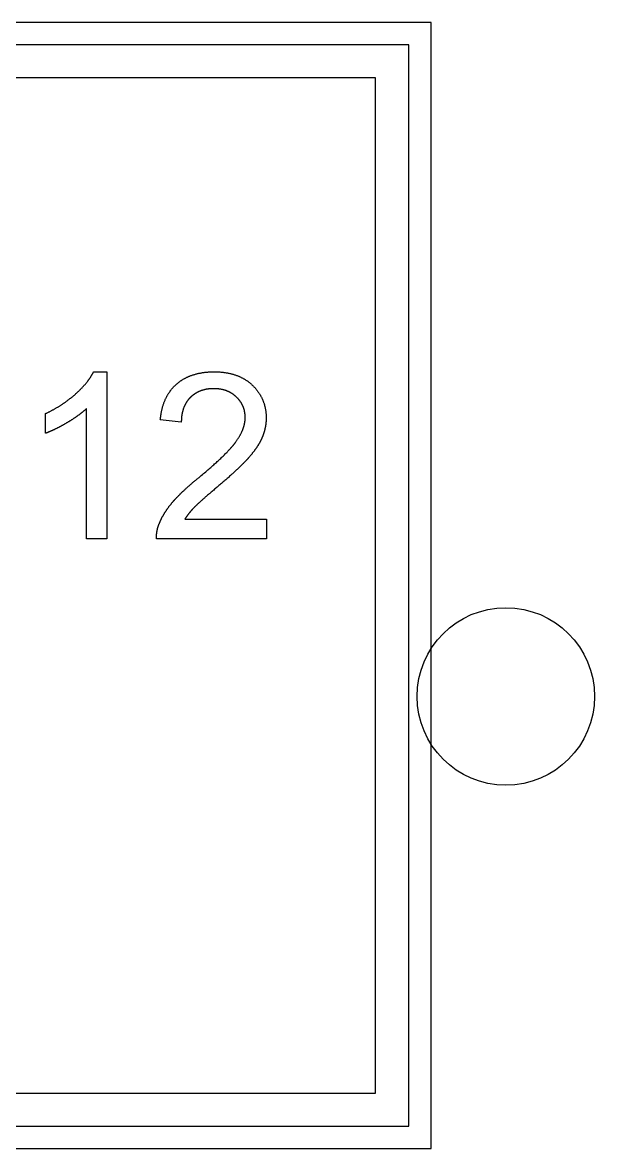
# Model space of a CAD drawing. Extents: x -140 to 139, y -60 to 60.
# Drawn here: x -22.22 to -11.9, y -42.15 to -21.85 of the extents above; entities that cross this region are included whole.
import ezdxf

# ---------------------------------------------------------------- set-up
doc = ezdxf.new("R2010")
doc.units = 0
doc.layers.add('CUT', color=1, linetype='Continuous')
doc.layers.add('ENGRAVE', color=5, linetype='Continuous')

msp = doc.modelspace()

# ---------------------------------------------------------------- linework, layer by layer
at = {"layer": 'CUT', "color": 1}
msp.add_circle((-13.5, -34), 1.6, dxfattribs=at)
at = {"layer": 'ENGRAVE', "color": 5}
for points in [[(-14.85, -21.85), (-35.15, -21.85), (-35.15, -42.15), (-14.85, -42.15), (-14.85, -21.85)], [(-15.25, -22.25), (-34.75, -22.25), (-34.75, -41.75), (-15.25, -41.75), (-15.25, -22.25)]]:
    msp.add_lwpolyline(points, close=True, dxfattribs=at)
for points in [[(-15.85, -22.85), (-34.15, -22.85)], [(-15.85, -41.15), (-15.85, -22.85)], [(-21.264, -28.548), (-21.256, -28.54), (-21.248, -28.533), (-21.239, -28.525), (-21.231, -28.517), (-21.223, -28.51), (-21.215, -28.502), (-21.207, -28.495), (-21.199, -28.487), (-21.191, -28.48), (-21.184, -28.472), (-21.176, -28.465), (-21.169, -28.457), (-21.161, -28.45), (-21.154, -28.442), (-21.147, -28.435), (-21.14, -28.427), (-21.133, -28.42), (-21.126, -28.412), (-21.119, -28.405), (-21.112, -28.397), (-21.106, -28.39), (-21.099, -28.382), (-21.093, -28.375), (-21.087, -28.368), (-21.08, -28.36), (-21.074, -28.353), (-21.068, -28.346), (-21.062, -28.338), (-21.056, -28.33), (-21.05, -28.323), (-21.044, -28.315), (-21.039, -28.309), (-21.035, -28.303), (-21.031, -28.298), (-21.027, -28.293), (-21.024, -28.288), (-21.02, -28.283), (-21.016, -28.278), (-21.013, -28.273), (-21.009, -28.268), (-21.006, -28.263), (-21.002, -28.258), (-20.999, -28.253), (-20.995, -28.247), (-20.992, -28.242), (-20.989, -28.237), (-20.985, -28.232), (-20.982, -28.227), (-20.979, -28.222), (-20.976, -28.217), (-20.973, -28.212), (-20.97, -28.207), (-20.967, -28.202), (-20.964, -28.197), (-20.961, -28.192), (-20.958, -28.187), (-20.955, -28.182), (-20.953, -28.177), (-20.95, -28.172), (-20.947, -28.167), (-20.945, -28.162), (-20.942, -28.157), (-20.939, -28.152), (-20.937, -28.147)], [(-20.937, -28.147), (-20.7, -28.147)], [(-20.7, -28.147), (-20.7, -31.159)], [(-19.441, -28.37), (-19.434, -28.364), (-19.427, -28.358), (-19.42, -28.352), (-19.412, -28.346), (-19.405, -28.34), (-19.398, -28.334), (-19.39, -28.329), (-19.383, -28.323), (-19.375, -28.318), (-19.368, -28.312), (-19.36, -28.307), (-19.352, -28.302), (-19.344, -28.297), (-19.337, -28.292), (-19.329, -28.287), (-19.321, -28.282), (-19.312, -28.277), (-19.304, -28.273), (-19.296, -28.268), (-19.288, -28.264), (-19.279, -28.259), (-19.271, -28.255), (-19.263, -28.251), (-19.254, -28.246), (-19.245, -28.242), (-19.236, -28.238), (-19.228, -28.234), (-19.219, -28.231), (-19.211, -28.227), (-19.202, -28.224), (-19.193, -28.22), (-19.183, -28.216), (-19.172, -28.212), (-19.161, -28.208), (-19.148, -28.204), (-19.136, -28.2), (-19.124, -28.196), (-19.112, -28.193), (-19.1, -28.189), (-19.087, -28.186), (-19.075, -28.183), (-19.062, -28.18), (-19.05, -28.177), (-19.037, -28.174), (-19.024, -28.171), (-19.011, -28.169), (-18.998, -28.166), (-18.985, -28.164), (-18.972, -28.162), (-18.958, -28.16), (-18.945, -28.158), (-18.931, -28.156), (-18.917, -28.155), (-18.904, -28.153), (-18.89, -28.152), (-18.876, -28.151), (-18.862, -28.15), (-18.847, -28.149), (-18.833, -28.148), (-18.818, -28.148), (-18.804, -28.147), (-18.789, -28.147), (-18.774, -28.147), (-18.76, -28.147)], [(-18.76, -28.147), (-18.745, -28.147), (-18.73, -28.147), (-18.715, -28.147), (-18.701, -28.148), (-18.686, -28.148), (-18.672, -28.149), (-18.658, -28.15), (-18.643, -28.151), (-18.629, -28.152), (-18.615, -28.154), (-18.602, -28.155), (-18.588, -28.157), (-18.574, -28.159), (-18.561, -28.161), (-18.547, -28.163), (-18.534, -28.165), (-18.521, -28.167), (-18.508, -28.17), (-18.495, -28.173), (-18.482, -28.175), (-18.469, -28.178), (-18.457, -28.181), (-18.444, -28.185), (-18.432, -28.188), (-18.42, -28.191), (-18.407, -28.195), (-18.395, -28.199), (-18.383, -28.203), (-18.371, -28.207), (-18.359, -28.212), (-18.347, -28.216), (-18.336, -28.22), (-18.326, -28.224), (-18.317, -28.228), (-18.308, -28.232), (-18.3, -28.236), (-18.291, -28.24), (-18.282, -28.244), (-18.273, -28.248), (-18.265, -28.253), (-18.256, -28.257), (-18.247, -28.262), (-18.239, -28.266), (-18.23, -28.271), (-18.222, -28.276), (-18.214, -28.281), (-18.205, -28.286), (-18.197, -28.291), (-18.189, -28.296), (-18.181, -28.302), (-18.173, -28.307), (-18.165, -28.313), (-18.157, -28.318), (-18.15, -28.324), (-18.142, -28.33), (-18.134, -28.336), (-18.127, -28.342), (-18.119, -28.348), (-18.112, -28.354), (-18.105, -28.36), (-18.097, -28.367), (-18.09, -28.373), (-18.083, -28.38), (-18.076, -28.386)], [(-19.734, -29.014), (-19.732, -29), (-19.731, -28.985), (-19.729, -28.971), (-19.727, -28.956), (-19.725, -28.942), (-19.723, -28.928), (-19.721, -28.914), (-19.719, -28.9), (-19.716, -28.886), (-19.714, -28.873), (-19.711, -28.859), (-19.708, -28.846), (-19.705, -28.833), (-19.702, -28.819), (-19.699, -28.806), (-19.695, -28.794), (-19.692, -28.781), (-19.688, -28.768), (-19.684, -28.756), (-19.68, -28.743), (-19.676, -28.731), (-19.672, -28.719), (-19.668, -28.707), (-19.663, -28.695), (-19.659, -28.683), (-19.654, -28.672), (-19.649, -28.66), (-19.644, -28.649), (-19.639, -28.637), (-19.634, -28.626), (-19.628, -28.615), (-19.623, -28.604), (-19.618, -28.595), (-19.614, -28.587), (-19.61, -28.579), (-19.605, -28.571), (-19.6, -28.563), (-19.596, -28.555), (-19.591, -28.546), (-19.586, -28.538), (-19.58, -28.53), (-19.575, -28.523), (-19.57, -28.515), (-19.565, -28.507), (-19.559, -28.5), (-19.554, -28.492), (-19.548, -28.485), (-19.543, -28.477), (-19.537, -28.47), (-19.531, -28.463), (-19.525, -28.456), (-19.519, -28.448), (-19.513, -28.441), (-19.507, -28.435), (-19.501, -28.428), (-19.494, -28.421), (-19.488, -28.414), (-19.482, -28.408), (-19.475, -28.401), (-19.468, -28.395), (-19.462, -28.388), (-19.455, -28.382), (-19.448, -28.376), (-19.441, -28.37)], [(-18.076, -28.386), (-18.068, -28.394), (-18.061, -28.401), (-18.053, -28.409), (-18.046, -28.416), (-18.039, -28.424), (-18.031, -28.432), (-18.024, -28.439), (-18.018, -28.447), (-18.011, -28.455), (-18.004, -28.463), (-17.998, -28.471), (-17.991, -28.479), (-17.985, -28.487), (-17.979, -28.495), (-17.973, -28.503), (-17.967, -28.512), (-17.961, -28.52), (-17.955, -28.528), (-17.95, -28.537), (-17.944, -28.545), (-17.939, -28.554), (-17.934, -28.562), (-17.929, -28.571), (-17.924, -28.58), (-17.919, -28.589), (-17.914, -28.597), (-17.91, -28.606), (-17.905, -28.615), (-17.901, -28.624), (-17.897, -28.633), (-17.892, -28.642), (-17.888, -28.651), (-17.885, -28.661), (-17.881, -28.67), (-17.877, -28.68), (-17.873, -28.689), (-17.87, -28.699), (-17.867, -28.708), (-17.863, -28.718), (-17.86, -28.728), (-17.857, -28.738), (-17.855, -28.748), (-17.852, -28.758), (-17.849, -28.768), (-17.847, -28.778), (-17.845, -28.788), (-17.842, -28.798), (-17.84, -28.808), (-17.838, -28.818), (-17.837, -28.829), (-17.835, -28.839), (-17.833, -28.85), (-17.832, -28.86), (-17.831, -28.871), (-17.829, -28.881), (-17.828, -28.892), (-17.827, -28.903), (-17.827, -28.914), (-17.826, -28.924), (-17.825, -28.935), (-17.825, -28.946), (-17.825, -28.957), (-17.825, -28.968), (-17.824, -28.98)], [(-21.805, -28.9), (-21.795, -28.895), (-21.784, -28.89), (-21.774, -28.885), (-21.764, -28.88), (-21.754, -28.876), (-21.745, -28.871), (-21.735, -28.866), (-21.725, -28.861), (-21.715, -28.856), (-21.705, -28.85), (-21.696, -28.845), (-21.686, -28.84), (-21.677, -28.835), (-21.667, -28.83), (-21.657, -28.825), (-21.648, -28.819), (-21.639, -28.814), (-21.629, -28.809), (-21.62, -28.803), (-21.611, -28.798), (-21.601, -28.793), (-21.592, -28.787), (-21.583, -28.782), (-21.574, -28.776), (-21.565, -28.77), (-21.556, -28.765), (-21.547, -28.759), (-21.538, -28.754), (-21.528, -28.748), (-21.519, -28.742), (-21.511, -28.736), (-21.502, -28.731), (-21.494, -28.725), (-21.486, -28.72), (-21.478, -28.715), (-21.47, -28.709), (-21.463, -28.704), (-21.455, -28.698), (-21.447, -28.693), (-21.439, -28.687), (-21.432, -28.682), (-21.424, -28.676), (-21.416, -28.671), (-21.409, -28.665), (-21.401, -28.66), (-21.394, -28.654), (-21.386, -28.648), (-21.379, -28.643), (-21.371, -28.637), (-21.364, -28.631), (-21.357, -28.625), (-21.349, -28.62), (-21.342, -28.614), (-21.335, -28.608), (-21.328, -28.602), (-21.32, -28.596), (-21.313, -28.59), (-21.306, -28.584), (-21.299, -28.578), (-21.292, -28.572), (-21.285, -28.566), (-21.278, -28.56), (-21.271, -28.554), (-21.264, -28.548)], [(-19.193, -28.611), (-19.198, -28.616), (-19.202, -28.62), (-19.206, -28.625), (-19.211, -28.629), (-19.215, -28.634), (-19.219, -28.639), (-19.223, -28.643), (-19.227, -28.648), (-19.231, -28.653), (-19.235, -28.658), (-19.238, -28.663), (-19.242, -28.668), (-19.246, -28.673), (-19.249, -28.678), (-19.253, -28.683), (-19.257, -28.688), (-19.26, -28.693), (-19.263, -28.699), (-19.267, -28.704), (-19.27, -28.709), (-19.273, -28.715), (-19.276, -28.72), (-19.279, -28.726), (-19.282, -28.731), (-19.285, -28.737), (-19.288, -28.743), (-19.291, -28.748), (-19.294, -28.754), (-19.296, -28.759), (-19.299, -28.765), (-19.301, -28.771), (-19.304, -28.777), (-19.307, -28.784), (-19.31, -28.792), (-19.313, -28.8), (-19.316, -28.808), (-19.319, -28.815), (-19.321, -28.823), (-19.324, -28.831), (-19.326, -28.839), (-19.328, -28.847), (-19.33, -28.855), (-19.333, -28.864), (-19.335, -28.872), (-19.337, -28.88), (-19.338, -28.889), (-19.34, -28.897), (-19.342, -28.906), (-19.343, -28.914), (-19.345, -28.923), (-19.346, -28.932), (-19.347, -28.941), (-19.349, -28.95), (-19.35, -28.959), (-19.351, -28.968), (-19.351, -28.977), (-19.352, -28.986), (-19.353, -28.996), (-19.354, -29.005), (-19.354, -29.015), (-19.354, -29.024), (-19.355, -29.034), (-19.355, -29.043), (-19.355, -29.053)], [(-18.768, -28.452), (-18.777, -28.452), (-18.786, -28.452), (-18.794, -28.452), (-18.803, -28.452), (-18.812, -28.453), (-18.821, -28.453), (-18.829, -28.454), (-18.838, -28.454), (-18.846, -28.455), (-18.855, -28.456), (-18.863, -28.457), (-18.871, -28.458), (-18.88, -28.459), (-18.888, -28.461), (-18.896, -28.462), (-18.904, -28.463), (-18.912, -28.465), (-18.92, -28.466), (-18.928, -28.468), (-18.935, -28.47), (-18.943, -28.472), (-18.951, -28.474), (-18.959, -28.476), (-18.966, -28.478), (-18.974, -28.48), (-18.981, -28.482), (-18.988, -28.485), (-18.996, -28.487), (-19.003, -28.49), (-19.011, -28.493), (-19.018, -28.496), (-19.024, -28.498), (-19.031, -28.501), (-19.037, -28.503), (-19.042, -28.506), (-19.048, -28.509), (-19.054, -28.511), (-19.059, -28.514), (-19.065, -28.517), (-19.071, -28.52), (-19.077, -28.523), (-19.082, -28.526), (-19.088, -28.53), (-19.093, -28.533), (-19.098, -28.536), (-19.104, -28.539), (-19.109, -28.543), (-19.115, -28.546), (-19.12, -28.55), (-19.125, -28.554), (-19.13, -28.557), (-19.135, -28.561), (-19.14, -28.565), (-19.145, -28.569), (-19.15, -28.573), (-19.155, -28.577), (-19.16, -28.581), (-19.165, -28.585), (-19.17, -28.589), (-19.175, -28.593), (-19.179, -28.598), (-19.184, -28.602), (-19.189, -28.607), (-19.193, -28.611)], [(-18.361, -28.603), (-18.365, -28.599), (-18.37, -28.594), (-18.374, -28.59), (-18.379, -28.586), (-18.384, -28.582), (-18.388, -28.578), (-18.393, -28.574), (-18.398, -28.57), (-18.403, -28.566), (-18.408, -28.562), (-18.412, -28.559), (-18.417, -28.555), (-18.422, -28.551), (-18.427, -28.548), (-18.433, -28.544), (-18.438, -28.541), (-18.443, -28.538), (-18.448, -28.534), (-18.453, -28.531), (-18.459, -28.528), (-18.464, -28.525), (-18.469, -28.522), (-18.475, -28.519), (-18.48, -28.516), (-18.486, -28.513), (-18.491, -28.51), (-18.497, -28.508), (-18.502, -28.505), (-18.508, -28.503), (-18.513, -28.5), (-18.519, -28.498), (-18.525, -28.495), (-18.532, -28.493), (-18.538, -28.49), (-18.545, -28.487), (-18.552, -28.485), (-18.559, -28.483), (-18.566, -28.48), (-18.574, -28.478), (-18.581, -28.476), (-18.588, -28.474), (-18.595, -28.472), (-18.602, -28.47), (-18.61, -28.469), (-18.617, -28.467), (-18.624, -28.465), (-18.632, -28.464), (-18.64, -28.462), (-18.647, -28.461), (-18.655, -28.46), (-18.663, -28.459), (-18.67, -28.458), (-18.678, -28.457), (-18.686, -28.456), (-18.694, -28.455), (-18.702, -28.454), (-18.71, -28.454), (-18.718, -28.453), (-18.726, -28.453), (-18.734, -28.452), (-18.743, -28.452), (-18.751, -28.452), (-18.759, -28.452), (-18.768, -28.452)], [(-18.203, -28.971), (-18.203, -28.965), (-18.203, -28.958), (-18.203, -28.951), (-18.204, -28.944), (-18.204, -28.937), (-18.204, -28.931), (-18.205, -28.924), (-18.205, -28.917), (-18.206, -28.911), (-18.207, -28.904), (-18.208, -28.898), (-18.209, -28.891), (-18.209, -28.885), (-18.211, -28.879), (-18.212, -28.872), (-18.213, -28.866), (-18.214, -28.859), (-18.216, -28.853), (-18.217, -28.847), (-18.218, -28.841), (-18.22, -28.835), (-18.222, -28.828), (-18.223, -28.822), (-18.225, -28.816), (-18.227, -28.81), (-18.229, -28.804), (-18.231, -28.798), (-18.233, -28.792), (-18.236, -28.786), (-18.238, -28.781), (-18.24, -28.775), (-18.243, -28.769), (-18.245, -28.763), (-18.248, -28.758), (-18.25, -28.752), (-18.253, -28.746), (-18.256, -28.741), (-18.259, -28.735), (-18.262, -28.73), (-18.265, -28.724), (-18.268, -28.719), (-18.271, -28.713), (-18.274, -28.708), (-18.278, -28.703), (-18.281, -28.697), (-18.285, -28.692), (-18.288, -28.687), (-18.292, -28.682), (-18.296, -28.677), (-18.299, -28.671), (-18.303, -28.666), (-18.307, -28.661), (-18.311, -28.656), (-18.315, -28.651), (-18.319, -28.646), (-18.324, -28.641), (-18.328, -28.636), (-18.332, -28.631), (-18.337, -28.627), (-18.342, -28.622), (-18.346, -28.617), (-18.351, -28.612), (-18.356, -28.608), (-18.361, -28.603)], [(-21.068, -28.812), (-21.071, -28.815), (-21.075, -28.818), (-21.079, -28.822), (-21.082, -28.825), (-21.086, -28.828), (-21.089, -28.832), (-21.093, -28.835), (-21.097, -28.839), (-21.101, -28.842), (-21.104, -28.845), (-21.108, -28.849), (-21.112, -28.852), (-21.116, -28.855), (-21.12, -28.859), (-21.124, -28.862), (-21.128, -28.865), (-21.132, -28.869), (-21.136, -28.872), (-21.14, -28.875), (-21.144, -28.879), (-21.148, -28.882), (-21.152, -28.885), (-21.156, -28.889), (-21.161, -28.892), (-21.165, -28.896), (-21.169, -28.899), (-21.173, -28.902), (-21.178, -28.906), (-21.182, -28.909), (-21.186, -28.912), (-21.19, -28.915), (-21.195, -28.919), (-21.201, -28.923), (-21.207, -28.928), (-21.213, -28.932), (-21.22, -28.937), (-21.226, -28.942), (-21.233, -28.947), (-21.239, -28.951), (-21.246, -28.956), (-21.252, -28.96), (-21.259, -28.965), (-21.265, -28.969), (-21.272, -28.974), (-21.279, -28.978), (-21.286, -28.983), (-21.293, -28.988), (-21.3, -28.992), (-21.307, -28.997), (-21.314, -29.001), (-21.321, -29.006), (-21.328, -29.011), (-21.335, -29.015), (-21.342, -29.02), (-21.35, -29.024), (-21.357, -29.029), (-21.364, -29.033), (-21.372, -29.038), (-21.379, -29.043), (-21.387, -29.047), (-21.395, -29.052), (-21.402, -29.056), (-21.41, -29.061), (-21.418, -29.065)], [(-21.068, -31.159), (-21.068, -28.812)], [(-21.805, -29.256), (-21.805, -28.9)], [(-19.355, -29.053), (-19.734, -29.014)], [(-18.375, -29.415), (-18.369, -29.407), (-18.363, -29.398), (-18.357, -29.39), (-18.351, -29.381), (-18.345, -29.373), (-18.339, -29.364), (-18.334, -29.356), (-18.328, -29.347), (-18.323, -29.339), (-18.318, -29.331), (-18.313, -29.322), (-18.308, -29.314), (-18.303, -29.305), (-18.298, -29.297), (-18.294, -29.289), (-18.289, -29.281), (-18.285, -29.272), (-18.281, -29.264), (-18.276, -29.256), (-18.272, -29.248), (-18.268, -29.239), (-18.265, -29.231), (-18.261, -29.223), (-18.257, -29.215), (-18.254, -29.207), (-18.251, -29.199), (-18.247, -29.191), (-18.244, -29.182), (-18.241, -29.174), (-18.238, -29.166), (-18.235, -29.158), (-18.233, -29.15), (-18.231, -29.144), (-18.229, -29.138), (-18.227, -29.133), (-18.226, -29.127), (-18.224, -29.122), (-18.223, -29.116), (-18.221, -29.11), (-18.22, -29.105), (-18.218, -29.099), (-18.217, -29.093), (-18.216, -29.088), (-18.215, -29.082), (-18.213, -29.076), (-18.212, -29.071), (-18.211, -29.065), (-18.21, -29.06), (-18.21, -29.054), (-18.209, -29.048), (-18.208, -29.043), (-18.207, -29.037), (-18.206, -29.032), (-18.206, -29.026), (-18.205, -29.021), (-18.205, -29.015), (-18.204, -29.01), (-18.204, -29.004), (-18.204, -28.999), (-18.203, -28.993), (-18.203, -28.988), (-18.203, -28.982), (-18.203, -28.977), (-18.203, -28.971)], [(-17.824, -28.98), (-17.824, -28.985), (-17.824, -28.991), (-17.825, -28.996), (-17.825, -29.001), (-17.825, -29.007), (-17.825, -29.012), (-17.825, -29.018), (-17.825, -29.023), (-17.826, -29.029), (-17.826, -29.034), (-17.826, -29.04), (-17.827, -29.045), (-17.827, -29.051), (-17.828, -29.056), (-17.828, -29.062), (-17.829, -29.067), (-17.829, -29.073), (-17.83, -29.078), (-17.831, -29.083), (-17.831, -29.089), (-17.832, -29.094), (-17.833, -29.1), (-17.833, -29.105), (-17.834, -29.111), (-17.835, -29.116), (-17.836, -29.121), (-17.837, -29.127), (-17.838, -29.132), (-17.839, -29.138), (-17.84, -29.143), (-17.841, -29.148), (-17.842, -29.154), (-17.843, -29.159), (-17.844, -29.165), (-17.846, -29.171), (-17.847, -29.176), (-17.848, -29.182), (-17.849, -29.188), (-17.851, -29.193), (-17.852, -29.199), (-17.854, -29.205), (-17.855, -29.21), (-17.857, -29.216), (-17.858, -29.222), (-17.86, -29.227), (-17.862, -29.233), (-17.863, -29.238), (-17.865, -29.244), (-17.867, -29.25), (-17.869, -29.255), (-17.871, -29.261), (-17.872, -29.267), (-17.874, -29.272), (-17.876, -29.278), (-17.878, -29.283), (-17.88, -29.289), (-17.882, -29.295), (-17.885, -29.3), (-17.887, -29.306), (-17.889, -29.311), (-17.891, -29.317), (-17.893, -29.322), (-17.896, -29.328), (-17.898, -29.334)], [(-21.418, -29.065), (-21.426, -29.07), (-21.433, -29.075), (-21.441, -29.079), (-21.449, -29.083), (-21.456, -29.088), (-21.464, -29.092), (-21.471, -29.096), (-21.479, -29.101), (-21.486, -29.105), (-21.494, -29.109), (-21.501, -29.113), (-21.509, -29.117), (-21.516, -29.121), (-21.523, -29.125), (-21.531, -29.129), (-21.538, -29.133), (-21.545, -29.137), (-21.553, -29.141), (-21.56, -29.145), (-21.567, -29.149), (-21.574, -29.152), (-21.581, -29.156), (-21.589, -29.16), (-21.596, -29.163), (-21.603, -29.167), (-21.61, -29.17), (-21.617, -29.174), (-21.624, -29.177), (-21.631, -29.181), (-21.638, -29.184), (-21.645, -29.188), (-21.651, -29.191), (-21.657, -29.193), (-21.662, -29.196), (-21.667, -29.198), (-21.671, -29.2), (-21.676, -29.202), (-21.681, -29.205), (-21.686, -29.207), (-21.691, -29.209), (-21.696, -29.211), (-21.701, -29.214), (-21.706, -29.216), (-21.711, -29.218), (-21.715, -29.22), (-21.72, -29.222), (-21.725, -29.224), (-21.73, -29.226), (-21.735, -29.228), (-21.739, -29.23), (-21.744, -29.232), (-21.749, -29.234), (-21.754, -29.236), (-21.758, -29.238), (-21.763, -29.24), (-21.768, -29.242), (-21.772, -29.244), (-21.777, -29.245), (-21.782, -29.247), (-21.786, -29.249), (-21.791, -29.251), (-21.795, -29.252), (-21.8, -29.254), (-21.805, -29.256)], [(-19.036, -30.05), (-19.015, -30.033), (-18.995, -30.016), (-18.974, -29.999), (-18.954, -29.982), (-18.935, -29.966), (-18.915, -29.949), (-18.896, -29.933), (-18.877, -29.917), (-18.859, -29.901), (-18.841, -29.886), (-18.823, -29.87), (-18.805, -29.855), (-18.788, -29.839), (-18.771, -29.824), (-18.754, -29.809), (-18.738, -29.794), (-18.722, -29.78), (-18.706, -29.765), (-18.69, -29.751), (-18.675, -29.737), (-18.66, -29.723), (-18.645, -29.709), (-18.631, -29.695), (-18.617, -29.682), (-18.603, -29.668), (-18.59, -29.655), (-18.576, -29.642), (-18.563, -29.629), (-18.549, -29.615), (-18.536, -29.601), (-18.524, -29.589), (-18.514, -29.579), (-18.507, -29.571), (-18.502, -29.565), (-18.497, -29.561), (-18.493, -29.556), (-18.489, -29.551), (-18.484, -29.546), (-18.479, -29.54), (-18.473, -29.535), (-18.468, -29.529), (-18.464, -29.524), (-18.459, -29.519), (-18.455, -29.514), (-18.45, -29.508), (-18.446, -29.503), (-18.441, -29.498), (-18.437, -29.493), (-18.432, -29.488), (-18.428, -29.483), (-18.424, -29.478), (-18.42, -29.473), (-18.416, -29.468), (-18.412, -29.463), (-18.408, -29.458), (-18.404, -29.453), (-18.4, -29.448), (-18.396, -29.443), (-18.392, -29.439), (-18.389, -29.434), (-18.385, -29.429), (-18.382, -29.425), (-18.378, -29.42), (-18.375, -29.415)], [(-17.898, -29.334), (-17.9, -29.338), (-17.902, -29.343), (-17.904, -29.347), (-17.906, -29.352), (-17.908, -29.357), (-17.91, -29.361), (-17.912, -29.366), (-17.915, -29.371), (-17.917, -29.375), (-17.919, -29.38), (-17.922, -29.385), (-17.924, -29.389), (-17.926, -29.394), (-17.929, -29.399), (-17.931, -29.403), (-17.934, -29.408), (-17.936, -29.413), (-17.939, -29.417), (-17.941, -29.422), (-17.944, -29.427), (-17.946, -29.431), (-17.949, -29.436), (-17.952, -29.441), (-17.955, -29.446), (-17.957, -29.451), (-17.96, -29.455), (-17.963, -29.46), (-17.966, -29.465), (-17.969, -29.469), (-17.971, -29.474), (-17.974, -29.479), (-17.978, -29.484), (-17.982, -29.49), (-17.986, -29.496), (-17.99, -29.503), (-17.995, -29.51), (-18, -29.517), (-18.004, -29.524), (-18.009, -29.53), (-18.013, -29.537), (-18.018, -29.543), (-18.023, -29.55), (-18.027, -29.557), (-18.032, -29.563), (-18.037, -29.57), (-18.042, -29.577), (-18.047, -29.584), (-18.053, -29.59), (-18.058, -29.597), (-18.063, -29.604), (-18.068, -29.611), (-18.074, -29.617), (-18.079, -29.624), (-18.085, -29.631), (-18.09, -29.638), (-18.096, -29.645), (-18.102, -29.652), (-18.108, -29.658), (-18.113, -29.665), (-18.119, -29.672), (-18.125, -29.679), (-18.131, -29.686), (-18.137, -29.693), (-18.144, -29.7)], [(-18.144, -29.7), (-18.147, -29.704), (-18.151, -29.708), (-18.154, -29.712), (-18.158, -29.716), (-18.162, -29.72), (-18.166, -29.724), (-18.169, -29.728), (-18.173, -29.733), (-18.177, -29.737), (-18.181, -29.741), (-18.185, -29.745), (-18.189, -29.75), (-18.193, -29.754), (-18.197, -29.758), (-18.202, -29.763), (-18.206, -29.767), (-18.21, -29.772), (-18.215, -29.776), (-18.219, -29.781), (-18.223, -29.785), (-18.228, -29.79), (-18.232, -29.795), (-18.237, -29.799), (-18.242, -29.804), (-18.247, -29.809), (-18.252, -29.814), (-18.256, -29.819), (-18.261, -29.823), (-18.265, -29.827), (-18.269, -29.831), (-18.274, -29.836), (-18.281, -29.843), (-18.289, -29.851), (-18.3, -29.861), (-18.311, -29.872), (-18.323, -29.884), (-18.335, -29.895), (-18.346, -29.906), (-18.358, -29.916), (-18.369, -29.927), (-18.381, -29.938), (-18.393, -29.949), (-18.405, -29.961), (-18.418, -29.972), (-18.431, -29.984), (-18.444, -29.995), (-18.457, -30.007), (-18.47, -30.019), (-18.484, -30.031), (-18.497, -30.044), (-18.511, -30.056), (-18.525, -30.068), (-18.54, -30.081), (-18.554, -30.094), (-18.569, -30.107), (-18.584, -30.119), (-18.599, -30.133), (-18.614, -30.146), (-18.63, -30.159), (-18.646, -30.173), (-18.662, -30.186), (-18.678, -30.2), (-18.694, -30.214), (-18.71, -30.228)], [(-19.519, -30.504), (-19.515, -30.499), (-19.51, -30.495), (-19.506, -30.49), (-19.502, -30.485), (-19.498, -30.48), (-19.494, -30.475), (-19.489, -30.47), (-19.485, -30.465), (-19.48, -30.46), (-19.476, -30.456), (-19.471, -30.451), (-19.467, -30.446), (-19.462, -30.441), (-19.458, -30.436), (-19.453, -30.431), (-19.448, -30.426), (-19.443, -30.42), (-19.438, -30.415), (-19.434, -30.41), (-19.429, -30.405), (-19.424, -30.4), (-19.419, -30.395), (-19.414, -30.39), (-19.409, -30.384), (-19.403, -30.379), (-19.398, -30.374), (-19.393, -30.369), (-19.388, -30.364), (-19.383, -30.359), (-19.378, -30.354), (-19.373, -30.349), (-19.366, -30.342), (-19.359, -30.335), (-19.35, -30.326), (-19.34, -30.317), (-19.331, -30.308), (-19.322, -30.299), (-19.312, -30.291), (-19.303, -30.282), (-19.294, -30.273), (-19.285, -30.265), (-19.275, -30.256), (-19.265, -30.247), (-19.255, -30.238), (-19.245, -30.229), (-19.235, -30.22), (-19.225, -30.211), (-19.215, -30.202), (-19.204, -30.193), (-19.194, -30.183), (-19.183, -30.174), (-19.173, -30.165), (-19.162, -30.156), (-19.151, -30.146), (-19.14, -30.137), (-19.129, -30.127), (-19.118, -30.118), (-19.106, -30.108), (-19.095, -30.099), (-19.083, -30.089), (-19.071, -30.079), (-19.06, -30.069), (-19.048, -30.06), (-19.036, -30.05)], [(-18.71, -30.228), (-18.726, -30.241), (-18.741, -30.254), (-18.756, -30.266), (-18.771, -30.279), (-18.786, -30.291), (-18.8, -30.303), (-18.814, -30.315), (-18.828, -30.327), (-18.841, -30.339), (-18.854, -30.35), (-18.867, -30.361), (-18.88, -30.372), (-18.892, -30.383), (-18.904, -30.393), (-18.916, -30.403), (-18.928, -30.413), (-18.939, -30.423), (-18.95, -30.433), (-18.961, -30.442), (-18.972, -30.452), (-18.982, -30.461), (-18.992, -30.47), (-19.002, -30.479), (-19.011, -30.487), (-19.02, -30.495), (-19.029, -30.503), (-19.037, -30.511), (-19.046, -30.519), (-19.055, -30.527), (-19.063, -30.535), (-19.071, -30.542), (-19.077, -30.548), (-19.081, -30.551), (-19.083, -30.554), (-19.084, -30.555), (-19.086, -30.556), (-19.088, -30.558), (-19.09, -30.56), (-19.092, -30.562), (-19.094, -30.564), (-19.096, -30.566), (-19.098, -30.568), (-19.1, -30.57), (-19.102, -30.572), (-19.104, -30.574), (-19.106, -30.576), (-19.108, -30.578), (-19.11, -30.58), (-19.112, -30.581), (-19.114, -30.583), (-19.115, -30.585), (-19.117, -30.587), (-19.119, -30.589), (-19.121, -30.59), (-19.122, -30.592), (-19.124, -30.594), (-19.125, -30.595), (-19.127, -30.597), (-19.129, -30.599), (-19.13, -30.6), (-19.132, -30.602), (-19.133, -30.603), (-19.135, -30.605), (-19.136, -30.606)], [(-19.76, -30.903), (-19.758, -30.897), (-19.756, -30.892), (-19.754, -30.886), (-19.751, -30.88), (-19.749, -30.874), (-19.747, -30.868), (-19.744, -30.863), (-19.742, -30.857), (-19.739, -30.851), (-19.737, -30.845), (-19.734, -30.84), (-19.732, -30.834), (-19.729, -30.828), (-19.726, -30.822), (-19.724, -30.817), (-19.721, -30.811), (-19.718, -30.805), (-19.715, -30.799), (-19.713, -30.794), (-19.71, -30.788), (-19.707, -30.782), (-19.704, -30.776), (-19.701, -30.771), (-19.698, -30.765), (-19.695, -30.759), (-19.692, -30.753), (-19.688, -30.748), (-19.685, -30.742), (-19.682, -30.737), (-19.679, -30.731), (-19.676, -30.725), (-19.672, -30.719), (-19.668, -30.713), (-19.664, -30.706), (-19.66, -30.699), (-19.656, -30.692), (-19.652, -30.685), (-19.647, -30.679), (-19.643, -30.672), (-19.639, -30.665), (-19.634, -30.658), (-19.63, -30.652), (-19.625, -30.645), (-19.621, -30.638), (-19.616, -30.631), (-19.612, -30.625), (-19.607, -30.618), (-19.602, -30.611), (-19.597, -30.605), (-19.592, -30.598), (-19.588, -30.591), (-19.583, -30.584), (-19.578, -30.578), (-19.572, -30.571), (-19.567, -30.564), (-19.562, -30.558), (-19.557, -30.551), (-19.552, -30.544), (-19.546, -30.537), (-19.541, -30.531), (-19.535, -30.524), (-19.53, -30.517), (-19.524, -30.511), (-19.519, -30.504)], [(-19.136, -30.606), (-19.139, -30.61), (-19.142, -30.613), (-19.145, -30.616), (-19.149, -30.62), (-19.152, -30.623), (-19.155, -30.626), (-19.158, -30.629), (-19.161, -30.633), (-19.164, -30.636), (-19.167, -30.639), (-19.17, -30.643), (-19.173, -30.646), (-19.176, -30.649), (-19.178, -30.653), (-19.181, -30.656), (-19.184, -30.659), (-19.187, -30.663), (-19.19, -30.666), (-19.193, -30.669), (-19.196, -30.673), (-19.198, -30.676), (-19.201, -30.679), (-19.204, -30.682), (-19.207, -30.686), (-19.209, -30.689), (-19.212, -30.692), (-19.215, -30.696), (-19.217, -30.699), (-19.22, -30.702), (-19.223, -30.706), (-19.225, -30.709), (-19.228, -30.712), (-19.23, -30.715), (-19.232, -30.718), (-19.234, -30.721), (-19.236, -30.724), (-19.239, -30.727), (-19.241, -30.73), (-19.243, -30.733), (-19.245, -30.735), (-19.247, -30.738), (-19.249, -30.741), (-19.251, -30.744), (-19.253, -30.747), (-19.255, -30.75), (-19.257, -30.753), (-19.259, -30.756), (-19.261, -30.759), (-19.263, -30.761), (-19.265, -30.764), (-19.267, -30.767), (-19.269, -30.77), (-19.271, -30.773), (-19.273, -30.776), (-19.275, -30.779), (-19.277, -30.782), (-19.279, -30.785), (-19.281, -30.787), (-19.283, -30.79), (-19.284, -30.793), (-19.286, -30.796), (-19.288, -30.799), (-19.29, -30.802), (-19.292, -30.805)], [(-19.292, -30.805), (-17.82, -30.805)], [(-17.82, -30.805), (-17.82, -31.159)], [(-19.803, -31.159), (-19.803, -31.155), (-19.803, -31.151), (-19.803, -31.146), (-19.804, -31.142), (-19.804, -31.138), (-19.804, -31.134), (-19.803, -31.13), (-19.803, -31.126), (-19.803, -31.122), (-19.803, -31.117), (-19.803, -31.113), (-19.803, -31.109), (-19.803, -31.105), (-19.803, -31.101), (-19.802, -31.097), (-19.802, -31.093), (-19.802, -31.089), (-19.801, -31.084), (-19.801, -31.08), (-19.801, -31.076), (-19.8, -31.072), (-19.8, -31.068), (-19.799, -31.064), (-19.799, -31.06), (-19.799, -31.056), (-19.798, -31.052), (-19.797, -31.048), (-19.797, -31.044), (-19.796, -31.04), (-19.796, -31.036), (-19.795, -31.032), (-19.794, -31.028), (-19.794, -31.024), (-19.793, -31.02), (-19.792, -31.016), (-19.791, -31.012), (-19.791, -31.008), (-19.79, -31.004), (-19.789, -31), (-19.788, -30.996), (-19.787, -30.992), (-19.786, -30.988), (-19.785, -30.984), (-19.785, -30.98), (-19.784, -30.976), (-19.783, -30.973), (-19.782, -30.969), (-19.78, -30.965), (-19.779, -30.961), (-19.778, -30.957), (-19.777, -30.953), (-19.776, -30.949), (-19.775, -30.945), (-19.774, -30.942), (-19.772, -30.938), (-19.771, -30.934), (-19.77, -30.93), (-19.769, -30.926), (-19.767, -30.922), (-19.766, -30.918), (-19.764, -30.915), (-19.763, -30.911), (-19.762, -30.907), (-19.76, -30.903)], [(-20.7, -31.159), (-21.068, -31.159)], [(-17.82, -31.159), (-19.803, -31.159)], [(-34.15, -41.15), (-15.85, -41.15)]]:
    msp.add_lwpolyline(points, dxfattribs=at)

doc.saveas('drawing.dxf')
